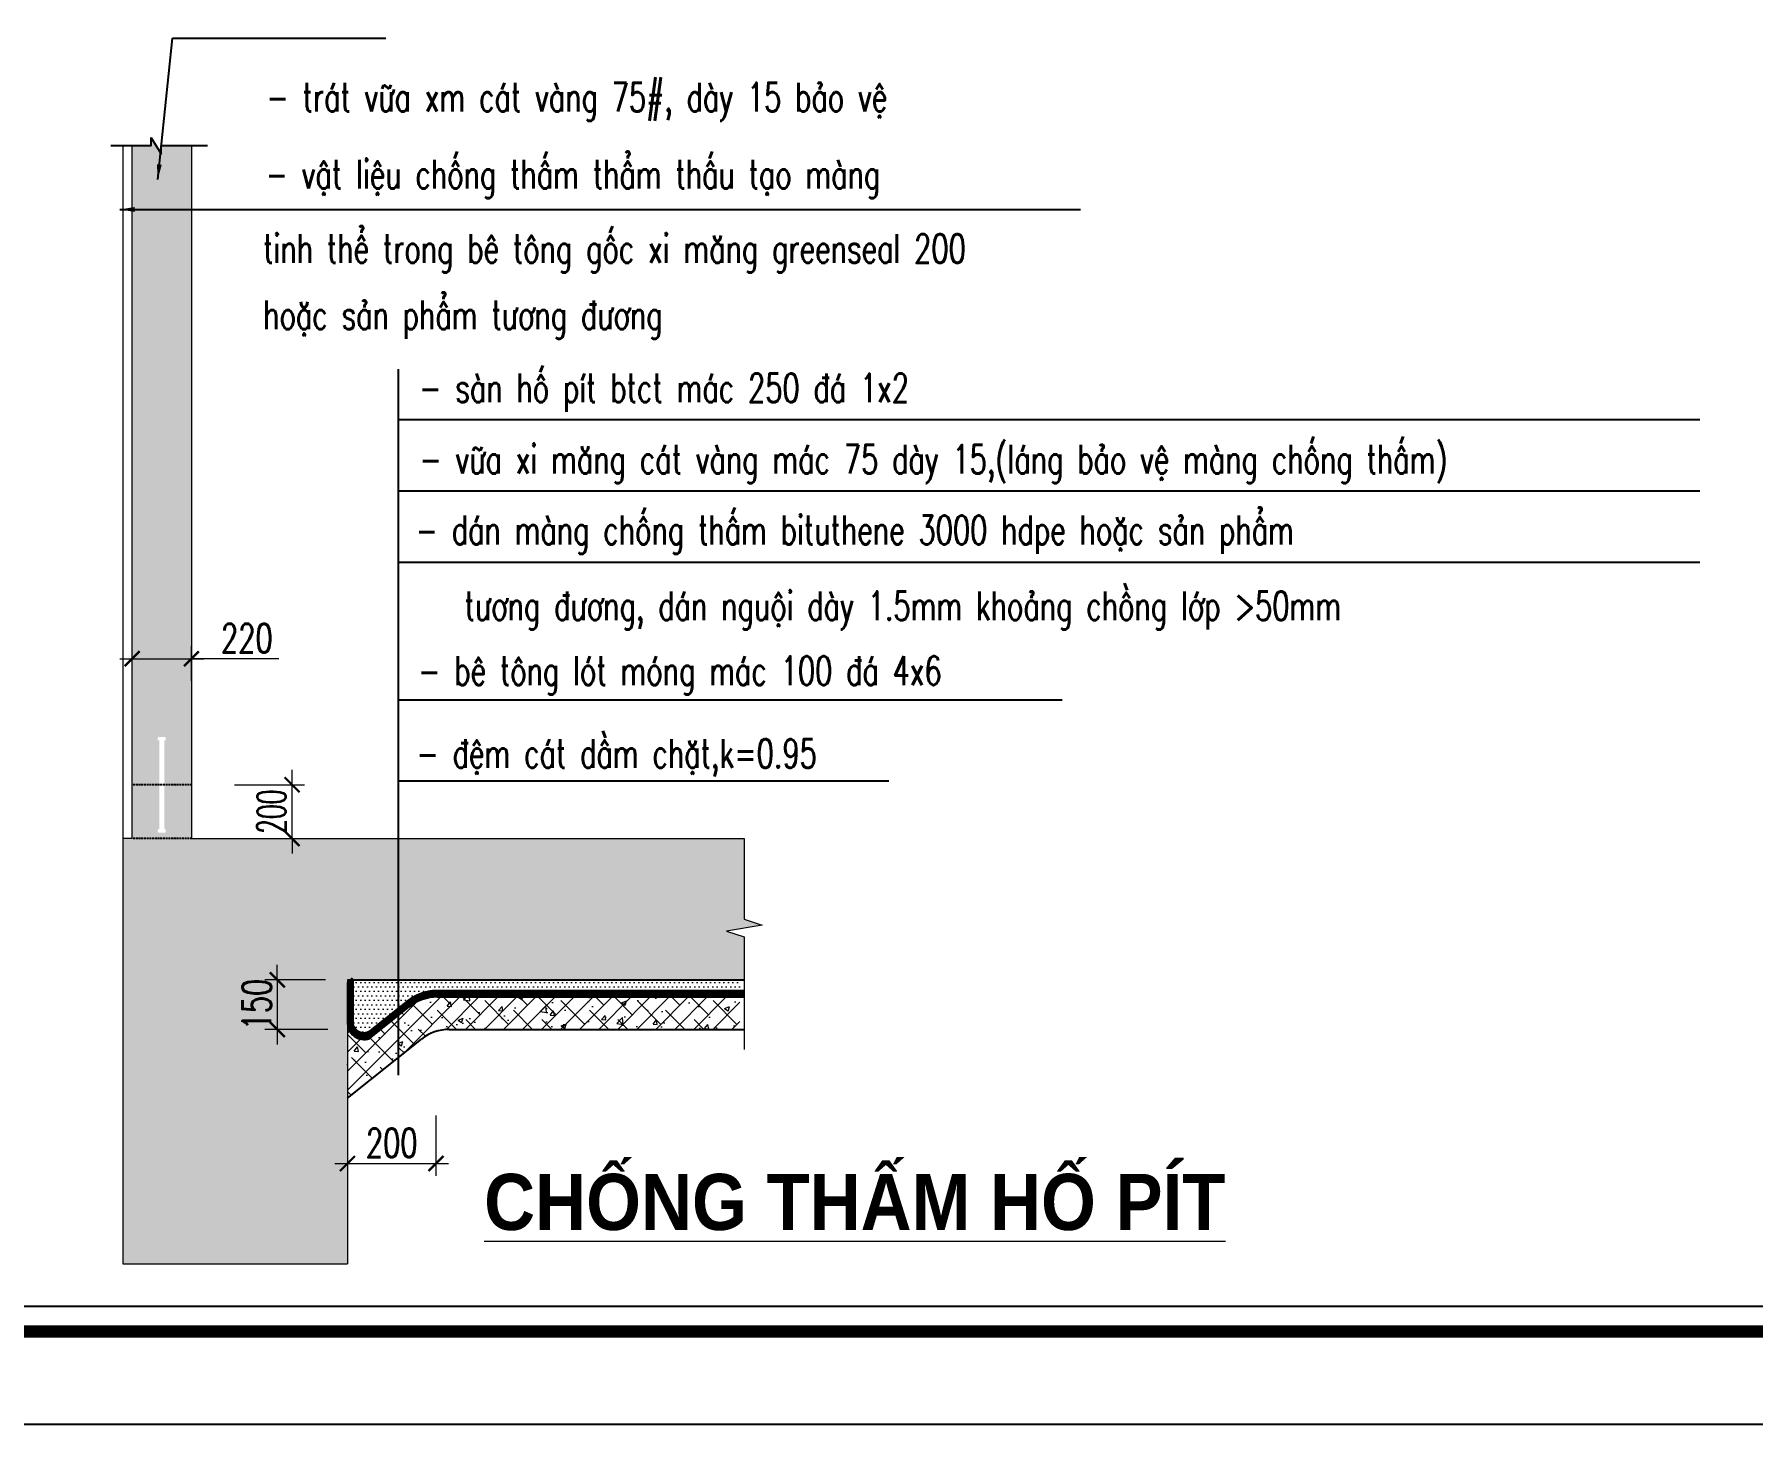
# Model space of a CAD drawing. Header units: millimetres. Extents: x 61738 to 439738, y 60858 to 151243.
# Drawn here: x 116856 to 130625, y 84100 to 95244 of the extents above; entities that cross this region are included whole.
import ezdxf
from ezdxf.enums import TextEntityAlignment as Align

# ---------------------------------------------------------------- set-up
doc = ezdxf.new("R2010")
doc.units = ezdxf.units.MM
doc.linetypes.add('HIDDEN', pattern=[0.375, 0.25, -0.125])
for name, color, linetype, lineweight in [('10-TEXT', 4, 'Continuous', 15), ('3-THAY', 7, 'Continuous', 18), ('7-HATCH', 8, 'Continuous', 13), ('8-DIM', 8, 'Continuous', 15)]:
    doc.layers.add(name, color=color, linetype=linetype, lineweight=lineweight)
for name, color, linetype in [('Khungbo', 32, 'Continuous'), ('KICHTHUOC', 8, 'Continuous'), ('LASSEN', 7, 'Continuous'), ('MANH', 8, 'Continuous'), ('Net manh', 251, 'Continuous')]:
    doc.layers.add(name, color=color, linetype=linetype)
doc.styles.add('A3 - Text 4.5', font='VnArialH-Bold.TTF', dxfattribs={"width": 0.9, "height": 450})
doc.styles.add('A3-Text 2.3', font='vnsimli.shx', dxfattribs={"width": 0.7, "height": 230, "bigfont": 'vn.shx'})
doc.styles.add('S1', font='vnsimli.shx', dxfattribs={"width": 0.75})
doc.dimstyles.new('A3-1-100', dxfattribs={"dimtxt": 200, "dimasz": 120, "dimexe": 100, "dimexo": 0, "dimgap": 50, "dimtad": 1, "dimdec": 0, "dimdsep": 49, "dimtxsty": 'A3-Text 2.3', "dimblk": 'ARCHTICK', "dimcen": 10, "dimdle": 100, "dimclrd": 8, "dimclre": 8, "dimclrt": 2, "dimadec": 0, "dimazin": 2, "dimtfac": 1, "dimtdec": 0, "dimtix": 1, "dimtmove": 1, "dimatfit": 3, "dimldrblk": 'DOT', "dimfxl": 1, "dimtolj": 1, "dimtzin": 0, "dimlwd": -1, "dimlwe": -1, "dimarcsym": 0})
doc.dimstyles.new('lead', dxfattribs={"dimscale": 150, "dimtxt": 3.6, "dimasz": 0.8, "dimexe": 0.6, "dimexo": 0, "dimgap": 0.8, "dimtad": 1, "dimdec": 0, "dimrnd": 1, "dimdsep": 46, "dimtxsty": 'S1', "dimblk": 'DIMA', "dimcen": 0.09, "dimdle": 1.2, "dimclrd": 8, "dimclre": 8, "dimclrt": 3, "dimadec": 0, "dimazin": 0, "dimtfac": 1, "dimtdec": 0, "dimtix": 1, "dimtmove": 2, "dimatfit": 3, "dimfxl": 1, "dimtolj": 1, "dimtzin": 0, "dimarcsym": 0})

# ---------------------------------------------------------------- blocks, each defined once
blk = doc.blocks.new('CDS12')
at = {"layer": 'Defpoints'}
blk.add_lwpolyline([(91835, 363353), (49835, 363353), (49835, 393053), (91835, 393053)], close=True, dxfattribs=at)
at = {"layer": 'Khungbo', "color": 1, "const_width": 100}
blk.add_lwpolyline([(91094, 364100), (50996, 364100), (50996, 392312), (91094, 392312)], close=True, dxfattribs=at)
at = {"layer": 'Khungbo', "color": 1}
blk.add_lwpolyline([(90894, 364300), (51196, 364300), (51196, 392112), (90894, 392112)], close=True, dxfattribs=at)
blk = doc.blocks.new('_ArchTick')
at = {"color": 0, "linetype": 'ByBlock', "const_width": 0.15}
blk.add_lwpolyline([(-0.5, -0.5), (0.5, 0.5)], dxfattribs=at)
blk = doc.blocks.new('*D660')
at = {"layer": '8-DIM', "color": 8, "ltscale": 100, "transparency": 16777216}
for p, q in [((119365, 86579), (119365, 86093)), ((120074, 86579), (120074, 86093))]:
    blk.add_line(p, q, dxfattribs=at)
at = {"layer": '8-DIM', "color": 8, "linetype": 'ByBlock', "ltscale": 100, "transparency": 16777216}
blk.add_line((119265, 86193), (120174, 86193), dxfattribs=at)
at = {"layer": 'Defpoints', "color": 0, "ltscale": 100, "transparency": 16777216}
for p in [(119365, 86579), (120074, 86579), (120074, 86193)]:
    blk.add_point(p, dxfattribs=at)
at = {"layer": '8-DIM', "color": 8, "ltscale": 100, "transparency": 16777216, "xscale": 120, "yscale": 120, "zscale": 120, "rotation": 180}
blk.add_blockref('_ArchTick', (119365, 86193), dxfattribs=at)
at = {"layer": '8-DIM', "color": 8, "ltscale": 100, "transparency": 16777216, "xscale": 120, "yscale": 120, "zscale": 120}
blk.add_blockref('_ArchTick', (120074, 86193), dxfattribs=at)
at = {"layer": '8-DIM', "color": 2, "ltscale": 100, "transparency": 16777216, "insert": (119720, 86358), "char_height": 230, "attachment_point": 5, "style": 'A3-Text 2.3'}
blk.add_mtext('\\A1;200', dxfattribs=at)
blk = doc.blocks.new('_Dot')
at = {"color": 0, "linetype": 'ByBlock', "lineweight": -2}
blk.add_line((-0.5, 0), (-1, 0), dxfattribs=at)
at = {"color": 0, "linetype": 'ByBlock', "const_width": 0.5}
blk.add_lwpolyline([(-0.25, 0, 1), (0.25, 0, 1)], format="xyb", close=True, dxfattribs=at)
blk = doc.blocks.new('*D661')
at = {"layer": '8-DIM', "color": 8, "linetype": 'ByBlock', "ltscale": 100, "transparency": 16777216}
for p, q in [((118803, 87666), (118803, 87786)), ((118803, 87666), (118803, 87267)), ((118803, 87267), (118803, 87147))]:
    blk.add_line(p, q, dxfattribs=at)
at = {"layer": '8-DIM', "color": 8, "ltscale": 100, "transparency": 16777216}
for p, q in [((119190, 87666), (118703, 87666)), ((119207, 87267), (118703, 87267))]:
    blk.add_line(p, q, dxfattribs=at)
at = {"layer": 'Defpoints', "color": 0, "ltscale": 100, "transparency": 16777216}
for p in [(119190, 87666), (118803, 87267), (119207, 87267)]:
    blk.add_point(p, dxfattribs=at)
at = {"layer": '8-DIM', "color": 8, "ltscale": 100, "transparency": 16777216, "xscale": 120, "yscale": 120, "zscale": 120}
for p, rotation in [((118803, 87666), 270), ((118803, 87267), 90)]:
    blk.add_blockref('_ArchTick', p, dxfattribs=dict(at, rotation=rotation))
at = {"layer": '8-DIM', "color": 2, "ltscale": 100, "transparency": 16777216, "insert": (118638, 87467), "char_height": 230, "attachment_point": 5, "rotation": 90, "style": 'A3-Text 2.3'}
blk.add_mtext('\\A1;150', dxfattribs=at)
blk = doc.blocks.new('COS')
at = {"color": 1, "linetype": 'Continuous', "const_width": 50}
blk.add_lwpolyline([(-63.64, -63.64), (63.64, 63.64)], dxfattribs=at)
blk = doc.blocks.new('DIMA')
at = {"color": 8, "linetype": 'Continuous'}
blk.add_line((120, 0), (-120, 0), dxfattribs=at)
at = {"color": 1, "linetype": 'Continuous'}
blk.add_blockref('COS', (0, 0), dxfattribs=at)
blk = doc.blocks.new('*D662')
at = {"layer": '8-DIM', "color": 8, "ltscale": 100, "transparency": 16777216}
for p, q in [((118459, 89229), (119021, 89229)), ((118459, 88798), (119021, 88798))]:
    blk.add_line(p, q, dxfattribs=at)
at = {"layer": '8-DIM', "color": 8, "linetype": 'ByBlock', "ltscale": 100, "transparency": 16777216}
for p, q in [((118921, 89229), (118921, 89349)), ((118921, 88798), (118921, 89229)), ((118921, 88798), (118921, 88678))]:
    blk.add_line(p, q, dxfattribs=at)
at = {"layer": 'Defpoints', "color": 0, "ltscale": 100, "transparency": 16777216}
for p in [(118459, 89229), (118921, 89229), (118459, 88798)]:
    blk.add_point(p, dxfattribs=at)
at = {"layer": '8-DIM', "color": 8, "ltscale": 100, "transparency": 16777216, "xscale": 120, "yscale": 120, "zscale": 120}
for p, rotation in [((118921, 89229), 270), ((118921, 88798), 90)]:
    blk.add_blockref('_ArchTick', p, dxfattribs=dict(at, rotation=rotation))
at = {"layer": '8-DIM', "color": 2, "ltscale": 100, "transparency": 16777216, "insert": (118756, 89013), "char_height": 230, "attachment_point": 5, "rotation": 90, "style": 'A3-Text 2.3'}
blk.add_mtext('\\A1;{\\W0.6;200}', dxfattribs=at)
blk = doc.blocks.new('*D663')
at = {"layer": '8-DIM', "color": 8, "ltscale": 100, "transparency": 16777216}
for p, q in [((117640, 90063), (117640, 90339)), ((118115, 90063), (118115, 90339))]:
    blk.add_line(p, q, dxfattribs=at)
at = {"layer": '8-DIM', "color": 8, "linetype": 'ByBlock', "ltscale": 100, "transparency": 16777216}
for p, q in [((117540, 90239), (118215, 90239)), ((118816, 90239), (118115, 90239))]:
    blk.add_line(p, q, dxfattribs=at)
at = {"layer": 'Defpoints', "color": 0, "ltscale": 100, "transparency": 16777216}
for p in [(118115, 90239), (117640, 90063), (118115, 90063)]:
    blk.add_point(p, dxfattribs=at)
at = {"layer": '8-DIM', "color": 8, "ltscale": 100, "transparency": 16777216, "xscale": 120, "yscale": 120, "zscale": 120, "rotation": 180}
blk.add_blockref('_ArchTick', (117640, 90239), dxfattribs=at)
at = {"layer": '8-DIM', "color": 8, "ltscale": 100, "transparency": 16777216, "xscale": 120, "yscale": 120, "zscale": 120}
blk.add_blockref('_ArchTick', (118115, 90239), dxfattribs=at)
at = {"layer": '8-DIM', "color": 2, "ltscale": 100, "transparency": 16777216, "insert": (118559, 90404), "char_height": 230, "attachment_point": 5, "style": 'A3-Text 2.3'}
blk.add_mtext('\\A1;220', dxfattribs=at)

msp = doc.modelspace()

# ---------------------------------------------------------------- hatches: boundary and pattern name
at = {"layer": '7-HATCH', "ltscale": 100}
h = msp.add_hatch(dxfattribs=at)
h.set_pattern_fill('BT', color=256, scale=45, pattern_type=2)
h.set_pattern_definition([(45, (-51130.06, 19620.63), (-119.32427, 119.32427), []), (45, (-51050.51, 19620.63), (-119.32427, 119.32427), []), (50, (-51130.06, 19620.63), (322.7671, -28.23846), [33.75, -371.25]), (355, (-51130.06, 19620.63), (-62.4381, 338.48646), [27, -297]), (100.4514, (-51103.16, 19618.27), (260.3292, 310.2478), [28.6831, -315.51395]), (46.1842, (-51130.06, 19710.63), (480.2585, -74.48356), [50.625, -556.875]), (96.6356, (-51090.04, 19704.4), (420.5982, 438.353), [43.0246, -473.2708]), (351.1842, (-51130.06, 19710.63), (420.5979, 438.3534), [40.5, -445.5]), (21, (-51085.06, 19688.13), (268.60817, -181.1785), [33.75, -371.25]), (326, (-51085.06, 19688.13), (109.4919, 326.3175), [27, -297]), (71.4514, (-51062.68, 19673.03), (378.1002, 145.1387), [28.6831, -315.51395]), (37.5, (-51130.06, 19620.63), (5.471935, 149.802234), [0, -293.4, 0, -301.5, 0, -298.125]), (7.5, (-51130.06, 19620.63), (118.38129, 177.48527), [0, -171.9, 0, -286.65, 0, -113.625]), (327.5, (-51230.41, 19620.63), (240.2201, -10.14969), [0, -112.5, 0, -351, 0, -465.75]), (317.5, (-51275.41, 19620.63), (262.43378, 45.04724), [0, -146.25, 0, -233.1, 0, -330.75])])
edge = h.paths.add_edge_path()
edge.add_line((118114.6, 94351.6), (117871.7, 94351.6))
edge.add_line((117871.7, 94351.6), (117871.7, 94286.4))
edge.add_line((117871.7, 94286.4), (117792.2, 94413.4))
edge.add_line((117792.2, 94413.4), (117792.2, 94351.6))
edge.add_line((117792.2, 94351.6), (117640, 94351.6))
edge.add_line((117640, 94351.6), (117640, 88797.8))
edge.add_line((117640, 88797.8), (117565.5, 88797.8))
edge.add_line((117565.5, 88797.8), (117565.5, 85387.8))
edge.add_line((117565.5, 85387.8), (119365.3, 85387.8))
edge.add_line((119365.3, 85387.8), (119365.3, 87311.6))
edge.add_arc((119497.3, 87320.1), 132.4, 176.3032, 183.6968, ccw=False)
edge.add_line((119365.3, 87328.7), (119365.3, 87665.8))
edge.add_line((119365.3, 87665.8), (119775.5, 87665.8))
edge.add_line((119775.5, 87665.8), (119775.5, 88797.8))
edge.add_line((119775.5, 88797.8), (118114.6, 88797.8))
edge.add_line((118114.6, 88797.8), (118114.6, 94351.6))
edge = h.paths.add_edge_path(flags=16)
edge.add_ellipse((117901.4, 89604.7), major_axis=(5.43, 5.43), ratio=1, start_angle=-45, end_angle=45, ccw=False)
edge.add_line((117909.1, 89604.7), (117909.1, 89591.8))
edge.add_ellipse((117901.4, 89591.8), major_axis=(-5.43, 5.43), ratio=1, start_angle=135, end_angle=225, ccw=False)
edge.add_line((117901.4, 89584.1), (117896.5, 89584.1))
edge.add_line((117896.5, 89584.1), (117896.5, 88874.1))
edge.add_line((117896.5, 88874.1), (117901.4, 88874.1))
edge.add_ellipse((117901.4, 88866.4), major_axis=(5.43, 5.43), ratio=1, start_angle=-45, end_angle=45, ccw=False)
edge.add_line((117909.1, 88866.4), (117909.1, 88853.4))
edge.add_ellipse((117901.4, 88853.4), major_axis=(5.43, 5.43), ratio=1, start_angle=225, end_angle=315, ccw=False)
edge.add_line((117901.4, 88845.8), (117853.2, 88845.8))
edge.add_ellipse((117853.2, 88853.4), major_axis=(-5.43, 5.43), ratio=1, start_angle=45, end_angle=135, ccw=False)
edge.add_line((117845.6, 88853.4), (117845.6, 88866.4))
edge.add_ellipse((117853.2, 88866.4), major_axis=(5.43, 5.43), ratio=1, start_angle=45, end_angle=135, ccw=False)
edge.add_line((117853.2, 88874.1), (117858.1, 88874.1))
edge.add_line((117858.1, 88874.1), (117858.1, 89584.1))
edge.add_line((117858.1, 89584.1), (117853.2, 89584.1))
edge.add_ellipse((117853.2, 89591.8), major_axis=(5.43, 5.43), ratio=1, start_angle=135, end_angle=225, ccw=False)
edge.add_line((117845.6, 89591.8), (117845.6, 89604.7))
edge.add_ellipse((117853.2, 89604.7), major_axis=(-5.43, 5.43), ratio=1, start_angle=-45, end_angle=45, ccw=False)
edge.add_line((117853.2, 89612.4), (117901.4, 89612.4))
h.paths.add_polyline_path([(122545.1, 88797.8), (119775.5, 88797.8), (119775.5, 87665.8), (122545.1, 87665.8), (122545.1, 88008.8), (122401.3, 88056.7), (122688.8, 88104.6), (122545.1, 88152.5)])
at = {"layer": '7-HATCH', "linetype": 'Continuous'}
h = msp.add_hatch(dxfattribs=at)
h.set_pattern_fill('DOTS', color=8, scale=575, style=0)
h.set_pattern_definition([(2e-07, (90846.83, 92568.61), (17.96875, 35.9375), [0, -35.9375])])
h.paths.add_polyline_path([(119387.6, 87665.8), (119387.6, 87327, 0.6282068), (119562.6, 87242.7), (119860.6, 87480.1, -0.1698073), (120084.5, 87558.5), (122510, 87558.5), (122510, 87665.8)])
at = {"layer": '7-HATCH'}
h = msp.add_hatch(dxfattribs=at)
h.set_pattern_fill('AR-CONC', color=256, scale=57.5, style=0)
h.set_pattern_definition([(50, (42928.4, 37616.5), (412.4246, -36.0825), [43.125, -474.375]), (355, (42928.4, 37616.5), (-79.782, 432.5105), [34.5, -379.5]), (100.4514, (42962.77, 37613.5), (332.6429, 396.4277), [36.6506, -403.1567]), (46.1842, (42928.4, 37731.5), (613.6636, -95.1734), [64.6875, -711.5625]), (96.6356, (42979.54, 37723.6), (537.431, 560.1178), [54.976, -604.735]), (351.1842, (42928.4, 37731.5), (537.4306, 560.118), [51.75, -569.25]), (21, (42985.9, 37702.76), (343.2216, -231.5059), [43.125, -474.375]), (326, (42985.9, 37702.76), (139.9063, 416.9613), [34.5, -379.5]), (71.4514, (43014.5, 37683.47), (483.128, 185.455), [36.6506, -403.1567]), (37.5, (42928.4, 37616.51), (6.99192, 191.41397), [0, -374.9, 0, -385.25, 0, -380.9375]), (7.5, (42928.4, 37616.5), (151.265, 226.78673), [0, -219.65, 0, -366.275, 0, -145.1875]), (327.5, (42800.18, 37616.5), (306.9479, -12.96905), [0, -143.75, 0, -448.5, 0, -595.125]), (317.5, (42742.68, 37616.5), (335.33205, 57.5604), [0, -186.875, 0, -297.85, 0, -422.625])])
h.paths.add_polyline_path([(122510, 87268.1), (122510, 87558.5), (120084.5, 87558.5, 0.1698073), (119860.6, 87480.1), (119562.6, 87242.7), (119495.1, 87188.9, -0.3930299), (119365.3, 87310.3), (119365.3, 86717.8), (119957.6, 87189.8, -0.1698073), (120181.5, 87268.1)])
at = {"layer": '7-HATCH', "linetype": 'Continuous'}
h = msp.add_hatch(dxfattribs=at)
h.set_pattern_fill('ANSI38', color=8, scale=862.5, style=0)
h.set_pattern_definition([(45, (33519.63, 92568.61), (-76.23495, 76.23495), []), (135, (33519.63, 92568.61), (-228.70485, 76.23495), [269.53125, -161.71875])])
h.paths.add_polyline_path([(122510, 87268.1), (122510, 87528), (120084.5, 87528, 0.1575961), (119874.2, 87460), (119542.6, 87195.7, -0.5002039), (119365.3, 87311.6), (119365.3, 86717.8), (119957.6, 87189.8, -0.1698073), (120181.5, 87268.1)])

# ---------------------------------------------------------------- linework, layer by layer
for p, q in [((120084.5, 87528), (122545.1, 87528)), ((120181.5, 87268.1), (122545.1, 87268.1))]:
    msp.add_line(p, q)
msp.add_lwpolyline([(119365.3, 87665.8), (122545.1, 87665.8)])
at = {"layer": '3-THAY'}
for p, q in [((117640, 88797.8), (117640, 94351.6)), ((119365.3, 87665.8), (119365.3, 85387.8))]:
    msp.add_line(p, q, dxfattribs=at)
for points in [[(117565.5, 94351.6), (117565.5, 88797.8)], [(118114.6, 94351.6), (118114.6, 88797.8), (122545.1, 88797.8)], [(117640, 88797.8), (117565.5, 88797.8), (117565.5, 85387.8), (119365.3, 85387.8)]]:
    msp.add_lwpolyline(points, dxfattribs=at)
at = {"layer": 'LASSEN', "linetype": 'Continuous'}
for p, q in [((119542.6, 87195.7), (119874.2, 87460)), ((119365.3, 86717.8), (119957.6, 87189.8))]:
    msp.add_line(p, q, dxfattribs=at)
at = {"layer": 'LASSEN', "linetype": 'Continuous', "const_width": 57.5}
msp.add_lwpolyline([(122545.1, 87558.5), (120084.5, 87558.5, 0.1698073), (119860.6, 87480.1), (119562.6, 87242.7, -0.6282068), (119387.6, 87327), (119387.6, 87658.6), (119380.4, 87665.8), (119380.4, 87665.8)], format="xyb", dxfattribs=at)
at = {"layer": 'LASSEN', "linetype": 'Continuous'}
for centre, radius, start, end in [((120084.5, 87168.6), 359.4, 90, 128.54927), ((119497.3, 87320.1), 132.4, 176.3032, 289.99438), ((120181.5, 86908.7), 359.4, 90, 128.54927)]:
    msp.add_arc(centre, radius, start, end, dxfattribs=at)
at = {"layer": 'MANH'}
for p, q in [((119775.5, 86902.3), (119775.5, 92561.1)), ((119775.5, 92156.7), (130202.5, 92156.7)), ((119775.5, 91585.6), (130202.5, 91585.6)), ((119775.5, 91014.4), (130202.5, 91014.4)), ((119775.5, 89910.9), (125091.9, 89910.9)), ((119775.5, 89259.4), (123703.9, 89259.4))]:
    msp.add_line(p, q, dxfattribs=at)
msp.add_lwpolyline([(117469.1, 94351.6), (117792.2, 94351.6), (117792.2, 94413.4), (117871.7, 94286.4), (117871.7, 94351.6), (118244.4, 94351.6)], dxfattribs=at)
at = {"layer": 'MANH', "lineweight": 13}
msp.add_lwpolyline([(122545.1, 88797.8), (122545.1, 88152.5), (122688.8, 88104.6), (122401.3, 88056.7), (122545.1, 88008.8), (122545.1, 87106.6)], dxfattribs=at)
at = {"layer": 'Net manh', "linetype": 'HIDDEN'}
for p, q in [((118114.6, 89229.1), (117640, 89229.1)), ((118114.6, 88797.8), (117640, 88797.8))]:
    msp.add_line(p, q, dxfattribs=at)

# ---------------------------------------------------------------- block references
at = {"layer": 'KICHTHUOC'}
msp.add_blockref('CDS12', (53903.3, -279252.9), dxfattribs=at)

# ---------------------------------------------------------------- texts
at = {"layer": '10-TEXT', "style": 'A3-Text 2.3', "width": 0.7}
for s, p in [('- tr¸t v÷a xm c¸t vµng 75#, dµy 15 b¶o vÖ ', (118715.9, 94626)), ('- vËt liÖu chèng thÊm thÈm thÊu t¹o mµng', (118709.3, 94007.8)), ('tinh thÓ trong bª t«ng gèc xi m¨ng greenseal 200 ', (118690.1, 93411.2)), ('hoÆc s¶n phÈm t\xad¬ng ®\xad¬ng', (118690.1, 92880)), ('- sµn hè pÝt btct m¸c 250 ®¸ 1x2', (119939.5, 92294.6)), ('- v÷a xi m¨ng c¸t vµng m¸c 75 dµy 15,(l¸ng b¶o vÖ mµng chèng thÊm)', (119941.7, 91723.5)), ('- d¸n mµng chèng thÊm bituthene 3000 hdpe hoÆc s¶n phÈm', (119911.5, 91155.9)), ('t\xad¬ng ®\xad¬ng, d¸n nguéi dµy 1.5mm kho¶ng chång líp >50mm', (120303.7, 90549)), ('- bª t«ng lãt mãng m¸c 100 ®¸ 4x6', (119932, 90028.5)), ('- ®Öm c¸t dÇm chÆt,k=0.95', (119918.3, 89365.3))]:
    msp.add_text(s, height=230, dxfattribs=at).set_placement(p)
at = {"layer": '10-TEXT', "style": 'A3 - Text 4.5', "width": 0.9}
msp.add_text('%%Uchèng thÊm hè pÝt', height=450, dxfattribs=at).set_placement((123430, 85660), align=Align.CENTER)

# ---------------------------------------------------------------- dimensions: what is measured, and where the dimension line sits
at = {"layer": '8-DIM', "ltscale": 100}
dim = msp.add_linear_dim(base=(118114.6, 90238.6), p1=(117640, 90062.6), p2=(118114.6, 90062.6), text='220', dimstyle='A3-1-100', dxfattribs=at)
dim.commit()
dim.dimension.update_dxf_attribs({"geometry": '*D663', "text_midpoint": (118558.9, 90427.2), "dimtype": 160})
for base, p1, p2, text, picture, middle in [((118921, 89229.1), (118459.1, 88797.8), (118459.1, 89229.1), '{\\W0.6;200}', '*D662', (118756, 89013.5)), ((118802.9, 87267.3), (119189.7, 87665.8), (119207.4, 87267.3), '150', '*D661', (118637.9, 87466.6))]:
    dim = msp.add_linear_dim(base=base, p1=p1, p2=p2, angle=90, text=text, dimstyle='A3-1-100', dxfattribs=at)
    dim.commit()
    dim.dimension.update_dxf_attribs({"geometry": picture, "text_midpoint": middle})
dim = msp.add_linear_dim(base=(120074.5, 86193.1), p1=(119365.3, 86579.2), p2=(120074.5, 86579.2), text='200', dimstyle='A3-1-100', dxfattribs=at)
dim.commit()
dim.dimension.update_dxf_attribs({"geometry": '*D660', "text_midpoint": (119719.9, 86358.1)})

# ---------------------------------------------------------------- leaders
at = {"layer": 'MANH'}
for points in [[(117845.1, 94080.8), (117963.3, 95213.3), (119672.7, 95213.3)], [(117539.9, 93840.2), (125239.3, 93840.2)]]:
    msp.add_leader(points, dimstyle='lead', dxfattribs=at)

doc.saveas('drawing.dxf')
